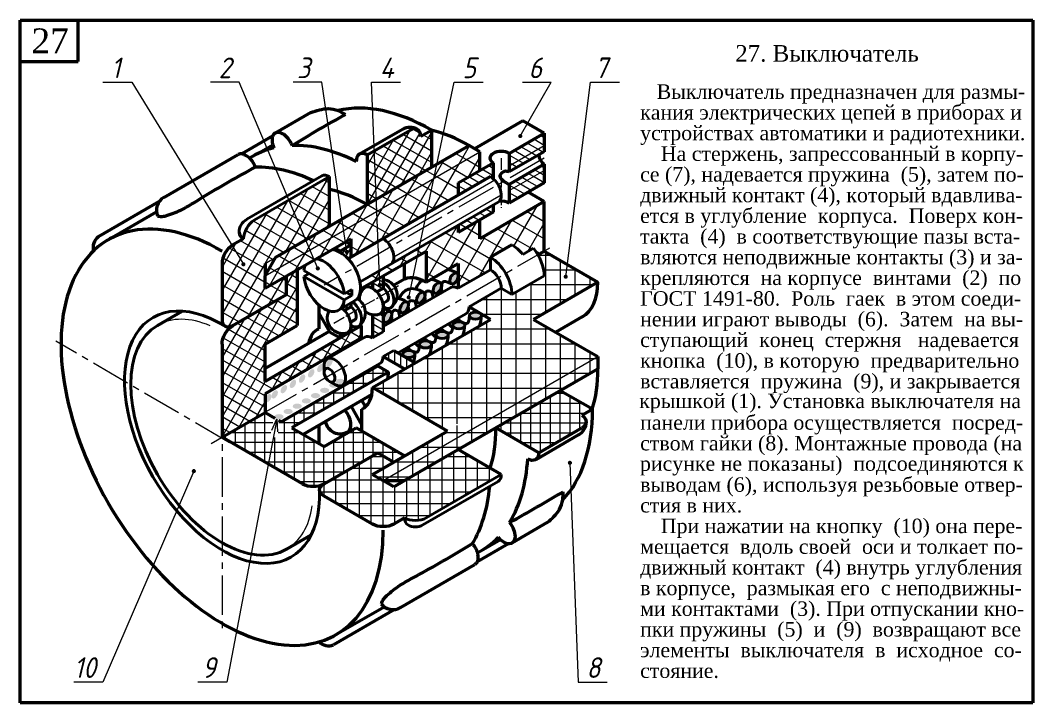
# Model space of a CAD drawing. Header units: millimetres. Extents: x -255 to 513, y 132 to 472.
# Drawn here: x -255 to -10, y 132 to 297 of the extents above; entities that cross this region are included whole.
import ezdxf

# ---------------------------------------------------------------- set-up
doc = ezdxf.new("R2010")
doc.units = ezdxf.units.MM
doc.header["$LTSCALE"] = 0.5
doc.linetypes.add('CENTER2', pattern=[28.575, 19.05, -3.175, 3.175, -3.175])
doc.styles.get("Standard").update_dxf_attribs({"font": 'isocpeui.ttf', "width": 0.9})
doc.styles.add('стиль1', font='TIMES.TTF')

msp = doc.modelspace()

# ---------------------------------------------------------------- hatches: boundary and pattern name
at = {"lineweight": -3}
h = msp.add_hatch(dxfattribs=at)
h.set_pattern_fill('ANSI37', scale=0.75, angle=105, style=0)
h.set_pattern_definition([(150, (-310.084, 68.6938), (-1.190625, -2.062223), []), (240, (-310.084, 68.6938), (2.062223, -1.190625), [])])
edge = h.paths.add_edge_path()
edge.add_line((-158.1, 259.94), (-155.5, 261.44))
edge.add_line((-155.5, 261.44), (-155.5, 270.44))
edge.add_line((-155.5, 270.44), (-158.1, 268.94))
edge.add_ellipse((-160.69, 267.44), major_axis=(-1.84, -3.18), ratio=0.57735, start_angle=135, end_angle=225)
edge.add_line((-160.69, 270.44), (-171.09, 264.44))
edge.add_line((-171.09, 264.44), (-171.09, 252.44))
edge.add_line((-171.09, 252.44), (-158.1, 259.94))
h = msp.add_hatch(dxfattribs=at)
h.set_pattern_fill('ANSI37', scale=0.9, angle=15, style=0)
h.set_pattern_definition([(60, (-310.084, 68.6938), (-2.474668, 1.42875), []), (150, (-310.084, 68.6938), (-1.42875, -2.474668), [])])
edge = h.paths.add_edge_path()
edge.add_line((-193.17, 239.69), (-180.18, 247.19))
edge.add_line((-180.18, 247.19), (-180.18, 259.19))
edge.add_line((-180.18, 259.19), (-198.37, 248.69))
edge.add_ellipse((-198.37, 245.69), major_axis=(-1.84, -3.18), ratio=0.57735, start_angle=225, end_angle=315)
edge.add_line((-200.96, 244.19), (-203.56, 242.69))
edge.add_ellipse((-203.56, 239.69), major_axis=(-1.84, -3.18), ratio=0.57735, start_angle=225, end_angle=315)
edge.add_line((-206.16, 238.19), (-206.16, 224.69))
edge.add_ellipse((-203.56, 226.19), major_axis=(-1.84, -3.18), ratio=0.57735, start_angle=315, end_angle=405)
edge.add_line((-203.56, 223.19), (-190.57, 230.69))
edge.add_line((-190.57, 230.69), (-190.57, 235.19))
edge.add_line((-190.57, 235.19), (-195.77, 232.19))
edge.add_line((-195.77, 232.19), (-195.77, 235.19))
edge.add_line((-195.77, 235.19), (-195.77, 238.19))
edge.add_line((-195.77, 238.19), (-193.17, 239.69))
h = msp.add_hatch(dxfattribs=at)
h.set_pattern_fill('ANSI37', scale=0.75, angle=15, style=0)
h.set_pattern_definition([(60, (-310.084, 68.6938), (-2.062223, 1.190625), []), (150, (-310.084, 68.6938), (-1.190625, -2.062223), [])])
edge = h.paths.add_edge_path()
edge.add_line((-195.77, 202.19), (-195.77, 206.69))
edge.add_line((-195.77, 206.69), (-172.39, 220.19))
edge.add_line((-172.39, 220.19), (-172.39, 223.19))
edge.add_line((-172.39, 223.19), (-195.77, 209.69))
edge.add_line((-195.77, 209.69), (-195.77, 218.69))
edge.add_line((-195.77, 218.69), (-187.97, 223.19))
edge.add_line((-187.97, 223.19), (-187.97, 236.69))
edge.add_line((-187.97, 236.69), (-190.57, 235.19))
edge.add_line((-190.57, 235.19), (-190.57, 230.69))
edge.add_line((-190.57, 230.69), (-203.56, 223.19))
edge.add_ellipse((-203.56, 220.19), major_axis=(-1.84, -3.18), ratio=0.57735, start_angle=225, end_angle=315)
edge.add_line((-206.16, 218.69), (-206.16, 196.19))
edge.add_line((-206.16, 196.19), (-195.77, 202.19))
h = msp.add_hatch(color=7)
edge = h.paths.add_edge_path()
edge.add_ellipse((-166.15, 225.29), major_axis=(-0.73, -1.27), ratio=0.57735, start_angle=0, end_angle=360)
edge = h.paths.add_edge_path()
edge.add_ellipse((-162.12, 227.62), major_axis=(-0.73, -1.27), ratio=0.57735, start_angle=0, end_angle=360)
edge = h.paths.add_edge_path()
edge.add_ellipse((-158.1, 229.94), major_axis=(-0.73, -1.27), ratio=0.57735, start_angle=0, end_angle=360)
edge = h.paths.add_edge_path()
edge.add_ellipse((-154.07, 232.27), major_axis=(-0.73, -1.27), ratio=0.57735, start_angle=0, end_angle=360)
edge = h.paths.add_edge_path()
edge.add_ellipse((-150.04, 234.59), major_axis=(-0.73, -1.27), ratio=0.57735, start_angle=0, end_angle=360)
edge = h.paths.add_edge_path()
edge.add_ellipse((-144.85, 225.59), major_axis=(-1.47, 0), ratio=0.57735, start_angle=0, end_angle=360, ccw=False)
edge = h.paths.add_edge_path()
edge.add_ellipse((-148.87, 223.27), major_axis=(-1.47, 0), ratio=0.57735, start_angle=0, end_angle=360, ccw=False)
edge = h.paths.add_edge_path()
edge.add_ellipse((-152.9, 220.94), major_axis=(-1.47, 0), ratio=0.57735, start_angle=0, end_angle=360, ccw=False)
edge = h.paths.add_edge_path()
edge.add_ellipse((-156.93, 218.62), major_axis=(-1.47, 0), ratio=0.57735, start_angle=0, end_angle=360, ccw=False)
edge = h.paths.add_edge_path()
edge.add_ellipse((-160.95, 216.29), major_axis=(-1.47, 0), ratio=0.57735, start_angle=0, end_angle=360, ccw=False)
h = msp.add_hatch(dxfattribs=at)
h.set_pattern_fill('ANSI31', scale=0.45, angle=45, style=0)
h.set_pattern_definition([(90, (-310.084, 68.6938), (-1.42875, 2e-16), [])])
h.paths.add_polyline_path([(-161.99, 212.69), (-159.4, 214.19), (-164.59, 217.19), (-167.19, 215.69)])
h = msp.add_hatch(color=7)
edge = h.paths.add_edge_path()
edge.add_ellipse((-180.18, 214.19), major_axis=(-0.551, -0.955), ratio=0.57735, start_angle=0, end_angle=360)
edge = h.paths.add_edge_path()
edge.add_ellipse((-182.39, 212.92), major_axis=(-0.551, -0.955), ratio=0.57735, start_angle=0, end_angle=360)
edge = h.paths.add_edge_path()
edge.add_ellipse((-184.6, 211.64), major_axis=(-0.551, -0.955), ratio=0.57735, start_angle=0, end_angle=360)
edge = h.paths.add_edge_path()
edge.add_ellipse((-186.81, 210.37), major_axis=(-0.551, -0.955), ratio=0.57735, start_angle=0, end_angle=360)
edge = h.paths.add_edge_path()
edge.add_ellipse((-189.01, 209.09), major_axis=(-0.551, -0.955), ratio=0.57735, start_angle=0, end_angle=360)
edge = h.paths.add_edge_path()
edge.add_ellipse((-191.22, 207.82), major_axis=(-0.551, -0.955), ratio=0.57735, start_angle=0, end_angle=360)
edge = h.paths.add_edge_path()
edge.add_ellipse((-193.43, 206.54), major_axis=(-0.551, -0.955), ratio=0.57735, start_angle=0, end_angle=360)
edge = h.paths.add_edge_path()
edge.add_ellipse((-194.99, 205.64), major_axis=(-0.551, -0.955), ratio=0.57735, start_angle=0, end_angle=360)
edge = h.paths.add_edge_path()
edge.add_ellipse((-181.35, 207.52), major_axis=(-1.1, 0), ratio=0.57735, start_angle=0, end_angle=360, ccw=False)
edge = h.paths.add_edge_path()
edge.add_ellipse((-179.14, 208.79), major_axis=(-1.1, 0), ratio=0.57735, start_angle=0, end_angle=360, ccw=False)
edge = h.paths.add_edge_path()
edge.add_ellipse((-177.58, 209.69), major_axis=(-1.1, 0), ratio=0.57735, start_angle=0, end_angle=360, ccw=False)
edge = h.paths.add_edge_path()
edge.add_ellipse((-183.56, 206.24), major_axis=(-1.1, 0), ratio=0.57735, start_angle=0, end_angle=360, ccw=False)
edge = h.paths.add_edge_path()
edge.add_ellipse((-185.77, 204.97), major_axis=(-1.1, 0), ratio=0.57735, start_angle=0, end_angle=360, ccw=False)
edge = h.paths.add_edge_path()
edge.add_ellipse((-187.97, 203.69), major_axis=(-1.1, 0), ratio=0.57735, start_angle=0, end_angle=360, ccw=False)
edge = h.paths.add_edge_path()
edge.add_ellipse((-190.18, 202.42), major_axis=(-1.1, 0), ratio=0.57735, start_angle=0, end_angle=360, ccw=False)
edge = h.paths.add_edge_path()
edge.add_ellipse((-192.39, 201.14), major_axis=(-1.1, 0), ratio=0.57735, start_angle=0, end_angle=360, ccw=False)
h = msp.add_hatch(dxfattribs=at)
h.set_pattern_fill('ANSI37', scale=0.75, angle=135, style=0)
h.set_pattern_definition([(180, (-310.084, 68.6938), (-5e-16, -2.38125), []), (270, (-310.084, 68.6938), (2.38125, -5e-16), [])])
edge = h.paths.add_edge_path()
edge.add_ellipse((-121.72, 199.94), major_axis=(-3.67, 0), ratio=0.57735, start_angle=135, end_angle=225)
edge.add_line((-119.13, 201.44), (-116.53, 202.94))
edge.add_line((-116.53, 202.94), (-124.32, 207.44))
edge.add_line((-124.32, 207.44), (-139.91, 198.44))
edge.add_line((-139.91, 198.44), (-129.52, 192.44))
edge.add_line((-129.52, 192.44), (-119.13, 198.44))
h = msp.add_hatch(dxfattribs=at)
h.set_pattern_fill('ANSI37', scale=0.9, angle=135, style=0)
h.set_pattern_definition([(180, (-310.084, 68.6938), (-5e-16, -2.8575), []), (270, (-310.084, 68.6938), (2.8575, -5e-16), [])])
edge = h.paths.add_edge_path()
edge.add_line((-138.61, 187.19), (-149, 193.19))
edge.add_line((-149, 193.19), (-161.99, 185.69))
edge.add_line((-161.99, 185.69), (-164.59, 184.19))
edge.add_line((-164.59, 184.19), (-167.19, 185.69))
edge.add_line((-167.19, 185.69), (-169.79, 187.19))
edge.add_line((-169.79, 187.19), (-164.59, 190.19))
edge.add_line((-164.59, 190.19), (-168.49, 192.44))
edge.add_line((-168.49, 192.44), (-181.48, 184.94))
edge.add_ellipse((-178.88, 183.44), major_axis=(-3.67, 0), ratio=0.57735, start_angle=-45, end_angle=45)
edge.add_line((-181.48, 181.94), (-169.79, 175.19))
edge.add_ellipse((-167.19, 176.69), major_axis=(-3.67, 0), ratio=0.57735, start_angle=45, end_angle=135)
edge.add_line((-164.59, 175.19), (-161.99, 176.69))
edge.add_ellipse((-159.4, 178.19), major_axis=(-3.67, 0), ratio=0.57735, start_angle=45, end_angle=135)
edge.add_line((-156.8, 176.69), (-138.61, 187.19))

# ---------------------------------------------------------------- linework, layer by layer
at = {"color": 7, "lineweight": 60}
for p, q in [((-255, 132), (-255, 297)), ((-255, 297), (-10, 297)), ((-241, 287), (-241, 297)), ((-10, 297), (-10, 132)), ((-255, 287), (-241, 287)), ((-184.7, 274.67), (-193.3, 269.74)), ((-133.41, 272.69), (-145.11, 265.94)), ((-128.22, 269.69), (-133.41, 272.69)), ((-162.53, 270.63), (-172.92, 264.63)), ((-171.09, 264.44), (-160.69, 270.44)), ((-158.1, 268.94), (-155.5, 270.44)), ((-155.5, 270.44), (-155.5, 261.44)), ((-136.66, 264.82), (-128.22, 269.69)), ((-128.22, 269.69), (-128.22, 265.19)), ((-197.81, 264.62), (-193.9, 266.89)), ((-193.17, 239.69), (-146.41, 266.69)), ((-143.81, 265.19), (-146.41, 266.69)), ((-143.81, 260.69), (-143.81, 265.19)), ((-128.22, 265.19), (-136.66, 260.32)), ((-136.66, 264.82), (-136.66, 260.32)), ((-220.24, 254.17), (-202.23, 264.56)), ((-171.09, 264.44), (-171.09, 252.44)), ((-149, 257.69), (-140.56, 262.57)), ((-140.56, 262.57), (-140.56, 258.72)), ((-128.22, 262.19), (-136.66, 257.32)), ((-128.22, 262.19), (-128.22, 257.69)), ((-180.18, 247.19), (-180.18, 259.19)), ((-141.21, 259.19), (-175.64, 239.31)), ((-149, 257.69), (-149, 254.69)), ((-128.22, 257.69), (-136.66, 252.82)), ((-136.66, 257.32), (-136.66, 252.82)), ((-128.22, 253.19), (-132.12, 255.44)), ((-128.22, 253.19), (-143.81, 244.19)), ((-128.22, 241.19), (-128.22, 253.19)), ((-233.72, 243.92), (-222.04, 250.67)), ((-140.56, 250.57), (-149, 245.69)), ((-140.56, 252.33), (-140.56, 250.57)), ((-149, 247.45), (-149, 245.69)), ((-143.81, 244.19), (-143.81, 248.69)), ((-200.96, 244.19), (-203.56, 242.69)), ((-195.77, 232.19), (-174.98, 244.19)), ((-177.58, 241.19), (-174.98, 242.69)), ((-174.98, 242.69), (-176.28, 243.44)), ((-174.98, 244.19), (-174.98, 242.69)), ((-174.98, 242.69), (-174.98, 239.69)), ((-136.01, 242.69), (-141.21, 239.69)), ((-177.58, 241.19), (-178.88, 241.94)), ((-177.58, 241.19), (-177.58, 240.89)), ((-172.65, 232.04), (-156.8, 241.19)), ((-156.8, 241.19), (-156.8, 233.69)), ((-129.74, 240.32), (-128.22, 241.19)), ((-128.22, 241.19), (-115.23, 233.69)), ((-206.16, 238.19), (-206.16, 224.69)), ((-195.77, 235.19), (-193.17, 239.69)), ((-195.77, 238.19), (-195.77, 235.19)), ((-161.99, 234.4), (-161.99, 238.19)), ((-156.8, 233.69), (-149, 238.19)), ((-149, 238.19), (-149, 232.19)), ((-190.57, 235.19), (-187.97, 236.69)), ((-187.97, 236.69), (-187.97, 223.19)), ((-136.01, 236.69), (-136.01, 236.69)), ((-195.77, 232.19), (-195.77, 235.19)), ((-190.57, 230.69), (-190.57, 235.19)), ((-169.79, 233.69), (-169.79, 232.19)), ((-167.19, 235.19), (-167.19, 232.19)), ((-161.99, 234.4), (-164.67, 232.86)), ((-115.23, 233.69), (-130.82, 224.69)), ((-203.56, 223.19), (-190.57, 230.69)), ((-168.72, 231.31), (-167.19, 232.19)), ((-182.78, 228.19), (-182.78, 226.19)), ((-174.98, 228.63), (-174.98, 227.69)), ((-167.19, 228.57), (-167.19, 221.69)), ((-221.78, 223.24), (-215.86, 226.66)), ((-182.78, 226.19), (-180.18, 221.69)), ((-182.78, 226.19), (-182.78, 222.4)), ((-176.51, 226.81), (-174.98, 227.69)), ((-169.79, 225.83), (-169.79, 220.19)), ((-141.21, 224.69), (-146.41, 227.69)), ((-195.77, 218.69), (-187.97, 223.19)), ((-172.39, 223.19), (-195.77, 209.69)), ((-174.98, 223.19), (-174.98, 221.69)), ((-172.39, 220.19), (-172.39, 223.19)), ((-169.79, 208.19), (-141.21, 224.69)), ((-130.82, 224.69), (-115.23, 215.69)), ((-119.03, 225.28), (-125.44, 221.59)), ((-180.23, 221.77), (-195.77, 212.8)), ((-180.18, 221.69), (-177.58, 220.19)), ((-177.58, 221.33), (-177.58, 220.19)), ((-206.16, 218.69), (-206.16, 196.19)), ((-172.39, 220.19), (-195.77, 206.69)), ((-195.77, 209.69), (-195.77, 218.69)), ((-167.19, 215.69), (-161.99, 212.69)), ((-164.59, 217.19), (-159.4, 214.19)), ((-115.23, 215.69), (-115.23, 212.69)), ((-191.87, 199.94), (-168.49, 213.44)), ((-168.49, 213.44), (-165.89, 211.94)), ((-165.89, 211.94), (-189.27, 198.44)), ((-161.99, 185.69), (-115.23, 212.69)), ((-195.77, 206.69), (-195.77, 202.19)), ((-169.94, 206.5), (-186.58, 196.89)), ((-151.6, 197.69), (-169.79, 208.19)), ((-116.53, 202.94), (-124.32, 207.44)), ((-174.94, 203.61), (-172.39, 199.19)), ((-171.46, 203.59), (-172.34, 205.11)), ((-206.16, 196.19), (-195.77, 202.19)), ((-195.77, 202.19), (-193.4, 200.83)), ((-172.39, 202.99), (-172.39, 197.69)), ((-116.53, 202.94), (-119.13, 201.44)), ((-192.52, 200.32), (-191.87, 199.94)), ((-182.78, 199.09), (-182.78, 194.69)), ((-186.68, 184.94), (-206.16, 196.19)), ((-189.27, 198.44), (-181.48, 193.94)), ((-181.48, 193.94), (-173.69, 198.44)), ((-161.99, 191.69), (-173.69, 198.44)), ((-169.79, 187.19), (-151.6, 197.69)), ((-129.52, 192.44), (-139.91, 198.44)), ((-119.89, 196.76), (-130.28, 190.76)), ((-129.52, 192.44), (-119.13, 198.44)), ((-181.48, 184.94), (-168.49, 192.44)), ((-168.49, 192.44), (-164.59, 190.19)), ((-164.59, 190.19), (-161.99, 191.69)), ((-138.61, 187.19), (-149, 193.19)), ((-169.79, 187.19), (-167.19, 185.69)), ((-167.19, 185.69), (-161.99, 185.69)), ((-164.59, 184.19), (-167.19, 185.69)), ((-164.59, 184.19), (-161.99, 185.69)), ((-169.79, 175.19), (-181.48, 181.94)), ((-161.99, 176.69), (-164.59, 175.19)), ((-127.47, 175.54), (-136.04, 170.56)), ((-190.55, 169.15), (-184.63, 172.56)), ((-143.53, 168.71), (-138.79, 171.45)), ((-142.72, 169.21), (-138.8, 171.47)), ((-162.99, 155.02), (-144.99, 165.41)), ((-178.6, 148.46), (-166.93, 155.21)), ((-10, 132), (-255, 132))]:
    msp.add_line(p, q, dxfattribs=at)
at = {"color": 7, "lineweight": -3}
for p, q in [((-235, 282), (-228, 282)), ((-228, 282), (-201, 238)), ((-202, 282), (-209, 282)), ((-183, 237), (-202, 282)), ((-182, 282), (-189, 282)), ((-176, 241), (-182, 282)), ((-168, 233), (-170, 282)), ((-170, 282), (-163, 282)), ((-161, 230), (-150, 282)), ((-150, 282), (-143, 282)), ((-134, 269), (-126.5, 282)), ((-133.5, 282), (-126.5, 282)), ((-123, 235), (-117, 282)), ((-117, 282), (-110, 282)), ((-129.73, 265.82), (-132.33, 267.32)), ((-128.22, 266.76), (-130.76, 268.23)), ((-128.22, 268.57), (-129.19, 269.13)), ((-195.77, 235.19), (-143.81, 265.19)), ((-147.09, 263.3), (-149.69, 264.8)), ((-148.81, 262.31), (-146.31, 266.64)), ((-136.66, 261.82), (-128.22, 266.69)), ((-132.88, 264), (-135.48, 265.5)), ((-131.31, 264.91), (-133.9, 266.41)), ((-130.01, 264.16), (-131.31, 264.91)), ((-128.44, 265.07), (-129.73, 265.82)), ((-155.3, 251.06), (-148.81, 262.31)), ((-155, 258.73), (-152.4, 263.23)), ((-150.66, 261.24), (-153.26, 262.74)), ((-143.81, 261.4), (-147.09, 263.3)), ((-146.52, 259.13), (-143.81, 263.83)), ((-134.45, 263.1), (-136.66, 264.37)), ((-136.02, 262.19), (-136.66, 262.56)), ((-134.72, 261.44), (-136.02, 262.19)), ((-133.15, 262.35), (-134.45, 263.1)), ((-131.58, 263.25), (-132.88, 264)), ((-154.23, 259.17), (-156.83, 260.67)), ((-146.76, 258.99), (-150.66, 261.24)), ((-142.31, 258.56), (-144.91, 260.06)), ((-140.74, 259.47), (-143.33, 260.97)), ((-140.56, 261.18), (-141.76, 261.87)), ((-136.66, 255.82), (-128.22, 260.69)), ((-130.82, 259.19), (-132.12, 259.94)), ((-129.25, 260.1), (-130.55, 260.85)), ((-128.22, 259.5), (-129.25, 260.1)), ((-140.14, 258.31), (-166.12, 243.31)), ((-161.49, 247.48), (-155, 258.73)), ((-161.18, 255.16), (-158.58, 259.66)), ((-157.8, 257.11), (-160.4, 258.61)), ((-149, 256.16), (-154.23, 259.17)), ((-145.45, 256.74), (-148.05, 258.24)), ((-143.88, 257.65), (-146.48, 259.15)), ((-133.97, 257.37), (-135.27, 258.12)), ((-131.37, 255.87), (-133.97, 257.37)), ((-132.4, 258.28), (-133.7, 259.03)), ((-129.8, 256.78), (-132.4, 258.28)), ((-128.23, 257.69), (-130.82, 259.19)), ((-167.68, 243.91), (-161.18, 255.16)), ((-167.37, 251.59), (-164.77, 256.09)), ((-161.38, 255.05), (-163.97, 256.55)), ((-154.88, 251.3), (-161.38, 255.05)), ((-151.31, 253.36), (-157.8, 257.11)), ((-149.12, 254.63), (-149, 254.83)), ((-147.02, 255.84), (-149, 256.98)), ((-148.59, 254.93), (-149, 255.17)), ((-135.54, 256.47), (-136.66, 257.11)), ((-134.51, 254.06), (-136.66, 255.3)), ((-132.94, 254.97), (-135.54, 256.47)), ((-173.56, 248.02), (-170.96, 252.52)), ((-168.52, 250.93), (-171.12, 252.43)), ((-164.95, 252.99), (-167.55, 254.49)), ((-158.45, 249.24), (-164.95, 252.99)), ((-138.61, 254.69), (-164.59, 239.69)), ((-136.09, 253.15), (-136.66, 253.49)), ((-128.22, 252.4), (-128.9, 252.8)), ((-172.09, 248.86), (-174.69, 250.36)), ((-173.86, 240.34), (-167.37, 251.59)), ((-162.02, 247.18), (-168.52, 250.93)), ((-142.37, 249.52), (-143.89, 250.4)), ((-140.8, 250.43), (-142.32, 251.31)), ((-135.55, 242.4), (-129.87, 252.24)), ((-128.22, 248.28), (-132.47, 250.74)), ((-179.74, 244.45), (-177.14, 248.95)), ((-175.66, 246.8), (-178.26, 248.3)), ((-176.15, 243.52), (-173.56, 248.02)), ((-165.6, 245.11), (-172.09, 248.86)), ((-151.03, 237.02), (-144.54, 248.27)), ((-147.09, 246.8), (-148.61, 247.68)), ((-145.51, 247.71), (-147.04, 248.59)), ((-143.94, 248.62), (-145.47, 249.49)), ((-143.86, 235.17), (-136.06, 248.67)), ((-128.22, 244.16), (-136.05, 248.67)), ((-132.18, 241.1), (-128.22, 247.96)), ((-185.93, 240.88), (-183.33, 245.38)), ((-179.24, 244.74), (-181.83, 246.24)), ((-169.17, 243.05), (-175.66, 246.8)), ((-156.8, 234.18), (-149.2, 247.34)), ((-141.21, 239.28), (-152.18, 245.62)), ((-148.66, 245.89), (-149, 246.09)), ((-149, 233.39), (-142.25, 245.09)), ((-143.81, 244.91), (-147.09, 246.8)), ((-131.13, 241.71), (-139.62, 246.61)), ((-182.81, 242.68), (-185.41, 244.18)), ((-180.21, 241.18), (-182.81, 242.68)), ((-182.34, 239.95), (-179.74, 244.45)), ((-176.64, 243.24), (-179.24, 244.74)), ((-156.91, 241.13), (-155.39, 243.76)), ((-142.54, 235.93), (-155.75, 243.55)), ((-137.99, 241.55), (-143.19, 244.55)), ((-192.12, 237.3), (-189.52, 241.8)), ((-186.38, 240.61), (-188.98, 242.11)), ((-188.53, 236.38), (-185.93, 240.88)), ((-183.78, 239.11), (-186.38, 240.61)), ((-177, 240.52), (-176.13, 242.03)), ((-176.18, 239.85), (-174.98, 241.92)), ((-172.74, 240.99), (-174.98, 242.28)), ((-163.1, 237.56), (-161.58, 240.19)), ((-157.8, 240.61), (-159.32, 241.49)), ((-129.23, 240.61), (-130.34, 241.26)), ((-126.4, 240.14), (-129.64, 240.14)), ((-127.92, 241.02), (-127.92, 226.37)), ((-189.95, 238.55), (-192.55, 240.05)), ((-187.35, 237.05), (-189.95, 238.55)), ((-161.37, 238.55), (-162.9, 239.43)), ((-151.31, 236.86), (-156.8, 240.03)), ((-124.35, 238.96), (-124.35, 228.43)), ((-194.71, 232.8), (-192.12, 237.3)), ((-193.52, 236.49), (-194.65, 237.14)), ((-190.92, 234.99), (-193.52, 236.49)), ((-168.52, 234.43), (-170.04, 235.31)), ((-169.28, 233.98), (-167.76, 236.62)), ((-164.95, 236.49), (-166.47, 237.37)), ((-154.88, 234.8), (-156.8, 235.91)), ((-120.21, 236.57), (-128.34, 236.57)), ((-120.77, 236.9), (-120.77, 230.49)), ((-194.5, 232.93), (-195.77, 233.66)), ((-167.35, 232.1), (-169.79, 233.51)), ((-167.19, 233.66), (-168.52, 234.43)), ((-116.43, 233), (-132.02, 233)), ((-131.49, 233.3), (-131.49, 206.3)), ((-117.2, 234.83), (-117.2, 232.55)), ((-138.63, 232.18), (-138.63, 202.18)), ((-135.06, 231.24), (-135.06, 204.24)), ((-176.42, 226.87), (-175.61, 228.27)), ((-122.62, 229.43), (-143.4, 229.43)), ((-142.21, 230.12), (-142.21, 225.27)), ((-167.19, 225.41), (-168.1, 225.94)), ((-128.8, 225.86), (-143.22, 225.86)), ((-167.19, 223.76), (-169.79, 225.26)), ((-167.19, 222.11), (-169.79, 223.61)), ((-142.21, 224.12), (-142.21, 200.12)), ((-127.92, 223.02), (-127.92, 208.37)), ((-177.58, 220.66), (-177.22, 221.29)), ((-176.17, 221.01), (-175.93, 221.42)), ((-168.26, 221.08), (-169.79, 221.96)), ((-145.78, 222.06), (-145.78, 198.06)), ((-126.64, 222.28), (-145.38, 222.28)), ((-124.35, 220.96), (-124.35, 210.43)), ((-120.46, 218.71), (-151.57, 218.71)), ((-149.35, 219.99), (-149.35, 199.39)), ((-120.77, 218.9), (-120.77, 212.49)), ((-167.19, 185.69), (-115.23, 215.69)), ((-156.49, 215.87), (-156.49, 200.52)), ((-152.92, 217.93), (-152.92, 198.46)), ((-117.2, 216.83), (-117.2, 214.55)), ((-160.07, 213.81), (-160.07, 202.58)), ((-116.19, 215.14), (-157.76, 215.14)), ((-117.2, 214.55), (-117.2, 211.55)), ((-115.23, 215.14), (-116.19, 215.14)), ((-171.97, 208.43), (-171.97, 211.43)), ((-166.54, 211.57), (-171.74, 211.57)), ((-169.59, 209.81), (-169.59, 212.81)), ((-167.21, 211.18), (-167.21, 212.7)), ((-122.37, 211.57), (-163.94, 211.57)), ((-163.64, 211.74), (-163.64, 204.64)), ((-117.18, 211.57), (-122.37, 211.57)), ((-120.77, 212.49), (-120.77, 209.49)), ((-176.73, 205.68), (-176.73, 208.68)), ((-170.66, 209.19), (-175.86, 209.19)), ((-174.35, 207.06), (-174.35, 210.06)), ((-167.21, 209.68), (-167.21, 206.7)), ((-127.92, 208.37), (-127.92, 205.37)), ((-124.35, 210.43), (-124.35, 207.43)), ((-181.5, 202.93), (-181.5, 205.93)), ((-174.79, 206.81), (-179.99, 206.81)), ((-179.12, 204.31), (-179.12, 207.31)), ((-128.56, 208), (-169.45, 208)), ((-131.49, 206.3), (-131.49, 203.3)), ((-123.36, 208), (-128.56, 208)), ((-178.91, 204.43), (-184.11, 204.43)), ((-183.88, 201.56), (-183.88, 204.56)), ((-134.75, 204.43), (-163.26, 204.43)), ((-135.06, 204.24), (-135.06, 201.24)), ((-129.55, 204.43), (-134.75, 204.43)), ((-195.51, 202.04), (-196.03, 202.04)), ((-195.78, 190.2), (-195.78, 202.18)), ((-188.64, 198.81), (-188.64, 201.81)), ((-183.04, 202.04), (-188.23, 202.04)), ((-186.26, 200.18), (-186.26, 203.18)), ((-138.63, 202.18), (-138.63, 199.18)), ((-192.93, 200.56), (-205, 137)), ((-200.55, 192.95), (-200.55, 199.44)), ((-193.92, 199.66), (-200.15, 199.66)), ((-198.17, 191.58), (-198.17, 200.81)), ((-192.97, 200.57), (-194.21, 197.8)), ((-192.93, 200.56), (-192.74, 197.53)), ((-187.16, 199.66), (-192.46, 199.66)), ((-191.02, 187.45), (-191.02, 200.43)), ((-140.93, 200.85), (-157.07, 200.85)), ((-149.35, 198.99), (-149.35, 195.99)), ((-142.21, 200.12), (-142.21, 197.12)), ((-135.74, 200.85), (-140.93, 200.85)), ((-205.31, 195.7), (-205.31, 196.69)), ((-194.39, 197.28), (-204.28, 197.28)), ((-202.93, 194.33), (-202.93, 198.06)), ((-193.4, 188.83), (-193.4, 196.12)), ((-187.26, 197.28), (-192.58, 197.28)), ((-188.64, 186.08), (-188.64, 198.08)), ((-186.26, 184.74), (-186.26, 196.7)), ((-176.73, 187.68), (-176.73, 196.68)), ((-174.35, 189.06), (-174.35, 198.06)), ((-171.97, 190.43), (-171.97, 197.45)), ((-169.59, 191.81), (-169.59, 196.08)), ((-152.92, 196.93), (-152.92, 193.93)), ((-147.12, 197.28), (-152.32, 197.28)), ((-141.92, 197.28), (-147.12, 197.28)), ((-145.78, 198.06), (-145.78, 195.06)), ((-183.14, 194.9), (-203.92, 194.9)), ((-183.88, 184.33), (-183.88, 195.33)), ((-181.5, 184.93), (-181.5, 193.95)), ((-167.55, 194.9), (-179.82, 194.9)), ((-179.12, 186.31), (-179.12, 195.31)), ((-167.21, 191.7), (-167.21, 194.7)), ((-153.31, 193.71), (-158.5, 193.71)), ((-156.49, 194.87), (-156.49, 191.87)), ((-148.11, 193.71), (-153.31, 193.71)), ((-152.92, 193.93), (-152.92, 190.93)), ((-149.35, 195.99), (-149.35, 192.99)), ((-163.42, 192.52), (-199.8, 192.52)), ((-164.83, 190.33), (-164.83, 193.33)), ((-160.07, 192.81), (-160.07, 189.81)), ((-156.49, 191.87), (-156.49, 188.87)), ((-172.48, 190.14), (-195.67, 190.14)), ((-167.21, 188.68), (-167.21, 185.7)), ((-159.49, 190.14), (-164.69, 190.14)), ((-163.64, 190.74), (-163.64, 187.74)), ((-160.07, 189.81), (-160.07, 186.81)), ((-154.3, 190.14), (-159.49, 190.14)), ((-122, 190), (-120, 137)), ((-213, 188), (-235, 137)), ((-176.61, 187.76), (-191.55, 187.76)), ((-165.68, 186.57), (-168.7, 186.57)), ((-160.48, 186.57), (-165.68, 186.57)), ((-163.64, 187.74), (-163.64, 185.69)), ((-180.73, 185.38), (-187.42, 185.38)), ((-235, 137), (-242, 137)), ((-205, 137), (-212, 137)), ((-120, 137), (-113, 137))]:
    msp.add_line(p, q, dxfattribs=at)
at = {"color": 7, "lineweight": 60, "extrusion": (0, 0.816497, 0.57735)}
for p, q in [((-193.89, 269.02), (-201.37, 264.7)), ((-221.35, 253.17), (-236.14, 244.63))]:
    msp.add_line(p, q, dxfattribs=at)
at = {"color": 7, "linetype": 'CENTER2', "lineweight": -3}
for p, q in [((-128.22, 263.69), (-181.48, 232.94)), ((-208.8, 194.67), (-126.84, 241.99)), ((-204.35, 194.87), (-246.42, 219.44)), ((-206.16, 205.63), (-206.16, 149.01))]:
    msp.add_line(p, q, dxfattribs=at)
at = {"color": 7, "linetype": 'CENTER2', "lineweight": -3, "ltscale": 0.3}
for p, q in [((-138.61, 263.69), (-138.61, 251.69)), ((-179.1, 223.8), (-163.44, 232.84))]:
    msp.add_line(p, q, dxfattribs=at)
at = {"color": 7}
for p, q in [((-171.09, 252.44), (-158.1, 259.94)), ((-136.29, 260.53), (-136.66, 260.74)), ((-128.22, 261.31), (-128.98, 261.75)), ((-141.21, 259.19), (-140.56, 259.57)), ((-140.56, 259.36), (-140.74, 259.47)), ((-195.77, 238.19), (-193.17, 239.69)), ((-175.1, 239.63), (-174.98, 239.83)), ((-146.11, 233.86), (-149, 235.53)), ((-169.69, 220.25), (-169.79, 220.31)), ((-171.67, 197.28), (-175.7, 197.28)), ((-162.45, 191.43), (-162.45, 191.96))]:
    msp.add_line(p, q, dxfattribs=at)
at = {"color": 7, "lineweight": 50}
for p, q in [((-182.02, 259.38), (-200.2, 248.88)), ((-198.37, 248.69), (-180.18, 259.19)), ((-139.37, 253.01), (-172.78, 233.73)), ((-133.41, 240.39), (-130.82, 241.89)), ((-141.21, 239.69), (-141.21, 236.69)), ((-176.59, 230.87), (-186.37, 236.52)), ((-186.37, 235.02), (-185.07, 235.77)), ((-141.21, 236.69), (-149, 232.19)), ((-176.59, 229.37), (-186.37, 235.02)), ((-136.01, 230.69), (-128.22, 235.19)), ((-176.59, 230.87), (-174.77, 231.92)), ((-174.77, 230.42), (-176.59, 229.37)), ((-174.77, 230.42), (-176.07, 231.17)), ((-174.77, 231.92), (-174.77, 230.42)), ((-167.19, 222.94), (-150.84, 232.38)), ((-146.41, 227.69), (-138.61, 232.19)), ((-138.61, 232.19), (-136.01, 230.69)), ((-177.99, 226.9), (-174.09, 229.15)), ((-166.27, 229.1), (-167.28, 228.52)), ((-163.52, 216.57), (-147.17, 226.01)), ((-174.07, 224.6), (-175.07, 224.02)), ((-167.19, 221.69), (-169.79, 220.19)), ((-180.72, 215.13), (-171.63, 220.38)), ((-167.19, 215.69), (-164.59, 217.19)), ((-181.48, 213.44), (-181.48, 211.94)), ((-177.04, 208.76), (-167.95, 214.01)), ((-180.18, 209.69), (-178.88, 208.94)), ((-156.8, 176.69), (-138.61, 187.19)), ((-139.37, 185.51), (-157.56, 175.01))]:
    msp.add_line(p, q, dxfattribs=at)
at = {"color": 7, "lineweight": 60, "extrusion": (0.707107, -0.408248, 0.57735)}
for p, q in [((-136.96, 170.4), (-144.43, 166.09)), ((-164.41, 154.55), (-179.21, 146.01))]:
    msp.add_line(p, q, dxfattribs=at)
at = {"color": 7, "const_width": 0.5}
for points in [[(-134.25, 269, 1), (-133.75, 269, 1)], [(-176.25, 241, 1), (-175.75, 241, 1)], [(-201.25, 238, 1), (-200.75, 238, 1)], [(-183.25, 237, 1), (-182.75, 237, 1)], [(-123.25, 235, 1), (-122.75, 235, 1)], [(-168.25, 233, 1), (-167.75, 233, 1)], [(-161.25, 230, 1), (-160.75, 230, 1)], [(-122.25, 190, 1), (-121.75, 190, 1)], [(-213.25, 188, 1), (-212.75, 188, 1)]]:
    msp.add_lwpolyline(points, format="xyb", close=True, dxfattribs=at)
at = {"color": 7, "lineweight": 60}
for centre, radius, start, end in [((-160.69, 267.44), 3.67, 60, 120), ((-218.42, 251.02), 3.64, 120, 201.771), ((-234.15, 242.09), 3.22, 128.0997, 194.9772), ((-177.58, 200.69), 3.67, 190.8267, 300), ((-121.72, 199.94), 3.67, 300, 0), ((-164.81, 158.17), 3.64, 218.229, 300), ((-180.41, 149), 3.22, 225.0228, 291.9003)]:
    msp.add_arc(centre, radius, start, end, dxfattribs=at)
at = {"color": 7, "lineweight": 50}
for centre, radius, start, end in [((-198.37, 245.69), 3.67, 120, 180), ((-167.53, 230.58), 3.73, 313.8394, 86.5055), ((-169.17, 229.53), 3.76, 130.8233, 183.3225), ((-175.41, 226.27), 3.93, 312.7775, 60.1606), ((-176.96, 225.03), 3.76, 153.1187, 285.9712), ((-169.17, 229.53), 3.76, 231.8503, 285.9712), ((-159.4, 178.19), 3.67, 240, 300)]:
    msp.add_arc(centre, radius, start, end, dxfattribs=at)
at = {"color": 7, "lineweight": 60}
for centre, major_axis, ratio, start_param, end_param in [((-155.5, 225.44), (27.56, -47.73), 0.57735, 2.356194, 2.974064), ((-191.47, 266.55), (1.84, -3.18), 0.57735, 1.306105, 4.507143), ((-160.69, 267.44), (-1.84, -3.18), 0.57735, 2.356194, 3.926991), ((-146.37, 230.71), (-21.25, 38.33), 0.571529, -0.769211, -0.467649), ((-171.09, 216.44), (27.56, -47.73), 0.57735, 2.973311, 3.172902), ((-171.09, 216.44), (27.56, -47.73), 0.57735, 2.422874, 2.839937), ((-171.09, 261.44), (1.84, -3.18), 0.57735, 8.63938, 10.243516), ((-138.61, 263.69), (-2.76, 0), 0.57735, 3.926991, 7.068583), ((-128.22, 263.69), (0.92, -1.59), 0.57735, 3.926991, 5.497787), ((-180.18, 211.19), (27.56, -47.73), 0.57735, 2.455573, 2.836487), ((-171.09, 216.44), (22.05, -38.18), 0.57735, 2.356194, 2.652163), ((-138.61, 251.69), (-2.76, 0), 0.57735, 3.926991, 4.877383), ((-206.16, 196.19), (27.56, -47.73), 0.57735, 2.356194, 7.068583), ((-198.37, 245.69), (-3.67, 0), 0.57735, 0, 0.785398), ((-203.56, 239.69), (-1.84, -3.18), 0.57735, 3.926991, 5.497787), ((-156.8, 224.69), (5.51, -9.55), 0.57735, 2.356194, 3.197263), ((-128.22, 241.19), (9.19, -15.91), 0.57735, 6.283185, 7.068583), ((-203.56, 226.19), (-1.84, -3.18), 0.57735, 5.497787, 7.068583), ((-172.39, 215.69), (4.59, -7.95), 0.57735, 2.356194, 2.410672), ((-177.58, 212.69), (5.51, -9.55), 0.57735, 9.369107, 10.010464), ((-172.39, 215.69), (4.59, -7.95), 0.57735, 0.557599, 0.785398), ((-146.41, 230.69), (22.05, -38.18), 0.57735, 6.772615, 7.068583), ((-177.58, 212.69), (5.51, -9.55), 0.57735, 6.227515, 7.068583), ((-177.58, 200.69), (1.84, -3.18), 0.57735, 6.283185, 8.188619), ((-155.5, 225.44), (27.56, -47.73), 0.57735, 6.450714, 7.068583), ((-171.09, 216.44), (22.05, -38.18), 0.57735, 6.772615, 7.068583), ((-171.09, 216.44), (27.56, -47.73), 0.57735, 6.584841, 7.001904), ((-184.08, 186.44), (-3.67, 0), 0.57735, 0.785398, 2.356194), ((-180.18, 211.19), (27.56, -47.73), 0.57735, 6.588291, 6.969205), ((-171.09, 216.44), (27.56, -47.73), 0.57735, 6.251876, 6.451467)]:
    msp.add_ellipse(centre, major_axis=major_axis, ratio=ratio, start_param=start_param, end_param=end_param, dxfattribs=at)
at = {"color": 7, "lineweight": 50}
for centre, major_axis, ratio, start_param, end_param in [((-180.18, 256.19), (1.84, -3.18), 0.57735, 2.356194, 3.141593), ((-141.21, 256.19), (1.84, -3.18), 0.57735, 0, 2.356194), ((-198.37, 245.69), (-1.84, -3.18), 0.57735, 3.926991, 5.497787), ((-167.19, 241.19), (1.84, -3.18), 0.57735, 0, 2.356194), ((-136.01, 236.69), (3.67, -6.36), 0.57735, 8.115781, 8.63938), ((-177.58, 235.19), (3.49, -6.05), 0.57735, 6.283185, 9.049494), ((-133.41, 238.19), (3.67, -6.36), 0.57735, 7.068583, 8.115781), ((-181.48, 232.94), (3.49, -6.05), 0.57735, 3.516876, 3.795029), ((-181.48, 232.94), (3.49, -6.05), 0.57735, 7.200545, 9.049494), ((-141.21, 233.69), (3.67, -6.36), 0.57735, 7.068583, 8.63938), ((-149.44, 229), (-4.38, 7.33), 0.582765, -0.818176, -0.442438), ((-141.21, 233.69), (1.84, -3.18), 0.57735, 0.785398, 2.356194), ((-181.48, 232.94), (3.49, -6.05), 0.57735, 4.058952, 6.936622), ((-169.79, 229.19), (1.84, -3.18), 0.57735, 6.043253, 9.424778), ((-167.19, 230.69), (1.84, -3.18), 0.57735, 5.497787, 8.63938), ((-157.49, 224.35), (-4.25, 7.36), 0.578286, -0.805578, 0.493571), ((-153.47, 226.67), (4.25, -7.36), 0.57735, 3.111212, 3.634665), ((-153.47, 226.67), (-4.38, 7.33), 0.582763, -0.819032, -0.442432), ((-167.19, 230.69), (0.92, -1.59), 0.57735, 0, 2.356194), ((-149.44, 229), (4.25, -7.36), 0.57735, 4.092319, 4.271416), ((-149, 229.19), (1.84, -3.18), 0.57735, 8.63938, 9.424778), ((-206.16, 196.19), (-16.7, 28.96), 0.576778, -0.818951, 3.956531), ((-174.98, 226.19), (1.84, -3.18), 0.57735, 5.497787, 8.466431), ((-161.52, 222.02), (-4.27, 7.35), 0.579665, -0.809417, -0.395383), ((-153.47, 226.67), (4.25, -7.36), 0.57735, 4.092316, 4.271416), ((-177.58, 224.69), (1.84, -3.18), 0.57735, 6.043253, 8.466431), ((-174.98, 226.19), (0.92, -1.59), 0.57735, 0, 2.356194), ((-165.55, 219.7), (-4.45, 7.33), 0.583036, -0.82823, -0.535956), ((-157.49, 224.35), (4.25, -7.36), 0.57735, 4.092327, 4.271416), ((-149, 229.19), (1.84, -3.18), 0.57735, 6.283185, 7.068583), ((-149.44, 229), (-3.52, 8.1), 0.61149, 3.680564, 4.0299), ((-206.16, 196.19), (15.62, -27.05), 0.57735, 3.141593, 6.283185), ((-149.44, 229), (4.25, -7.36), 0.57735, 5.16555, 5.341063), ((-153.47, 226.67), (-3.59, 8.03), 0.609456, 3.66836, 4.024902), ((-169.79, 217.19), (1.84, -3.18), 0.57735, 2.356194, 3.141593), ((-153.47, 226.67), (4.25, -7.36), 0.57735, 5.16555, 5.341058), ((-157.49, 224.35), (-3.54, 8.08), 0.610926, 3.677085, 4.032074), ((-157.49, 224.35), (4.25, -7.36), 0.57735, 5.16555, 5.341066), ((-161.52, 222.02), (-3.52, 8.1), 0.611476, 3.680477, 4.031828), ((-169.79, 217.19), (1.84, -3.18), 0.57735, 0, 0.785398), ((-165.55, 219.7), (-2.6, 9.21), 0.597875, 3.944465, 4.172156), ((-178.88, 211.94), (1.84, -3.18), 0.57735, 7.853982, 10.210176), ((-180.18, 211.19), (0.92, -1.59), 0.57735, 1.570796, 5.530657), ((-180.18, 211.19), (0.92, -1.59), 0.57735, 5.531554, 7.853982), ((-178.88, 211.94), (1.84, -3.18), 0.57735, 5.497787, 7.853982)]:
    msp.add_ellipse(centre, major_axis=major_axis, ratio=ratio, start_param=start_param, end_param=end_param, dxfattribs=at)
for centre in [(-150.04, 234.59), (-154.07, 232.27), (-158.1, 229.94), (-162.12, 227.62), (-166.15, 225.29)]:
    msp.add_ellipse(centre, major_axis=(-0.73, -1.27), ratio=0.57735, dxfattribs=at)
at = {"color": 7, "lineweight": 50, "extrusion": (0, 0, -1)}
for centre in [(-144.85, 225.59), (-148.87, 223.27), (-152.9, 220.94), (-156.93, 218.62), (-160.95, 216.29)]:
    msp.add_ellipse(centre, major_axis=(-1.47, 0), ratio=0.57735, dxfattribs=at)
at = {"color": 7}
for start_param, end_param in [(2.485839, 3.141593), (6.283185, 6.909772)]:
    msp.add_ellipse((-206.16, 196.19), major_axis=(15.62, -27.05), ratio=0.57735, start_param=start_param, end_param=end_param, dxfattribs=at)
at = {"color": 7, "lineweight": 60, "extrusion": (0, 0, -1)}
for centre, major_axis, start_param, end_param in [((-203.56, 220.19), (-1.84, -3.18), 0.785398, 2.356194), ((-121.72, 199.94), (-3.67, 0), 2.356194, 3.926991), ((-132.12, 193.94), (-1.84, 3.18), 8.63938, 10.243516), ((-178.88, 183.44), (-3.67, 0), 5.497787, 7.068583), ((-167.19, 176.69), (-3.67, 0), 3.926991, 5.497787), ((-137.88, 173.74), (-1.84, 3.18), 1.306105, 4.507143)]:
    msp.add_ellipse(centre, major_axis=major_axis, ratio=0.57735, start_param=start_param, end_param=end_param, dxfattribs=at)
at = {"color": 7, "lineweight": 50, "extrusion": (0, 0, -1)}
for centre, major_axis, start_param, end_param in [((-141.21, 188.69), (-1.84, 3.18), 2.356194, 3.141593), ((-159.4, 178.19), (-3.67, 0), 3.926991, 5.497787), ((-159.4, 178.19), (-1.84, -3.18), 0, 0.785398)]:
    msp.add_ellipse(centre, major_axis=major_axis, ratio=0.57735, start_param=start_param, end_param=end_param, dxfattribs=at)
at = {"color": 7, "lineweight": 60}
for points in [[(-184.7, 274.67), (-180.51, 275.63), (-178.05, 275.15), (-176.32, 274.24)], [(-198.15, 261.52), (-198.71, 262.71), (-199.56, 263.71), (-200.56, 264.39), (-201.46, 264.71), (-202.23, 264.56)], [(-221.8, 249.67), (-220.3, 249.62), (-219.8, 249.74), (-216.16, 251.12), (-211.12, 254.03), (-198.15, 261.52)], [(-136.66, 260.32), (-137.87, 260.45), (-138.92, 259.37), (-138.03, 258.12), (-136.66, 257.32)], [(-127.47, 175.54), (-124.54, 178.7), (-123.73, 181.07), (-123.65, 183.02)], [(-167.67, 155.92), (-166.96, 157.24), (-166.61, 157.61), (-163.59, 160.07), (-158.55, 162.98), (-145.58, 170.47)], [(-145.58, 170.47), (-144.83, 169.39), (-144.39, 168.16), (-144.3, 166.94), (-144.47, 166.01), (-144.99, 165.41)]]:
    msp.add_spline(points, degree=3, dxfattribs=at)
for points in [[(-189.21, 266.75), (-184.96, 269.34), (-180.65, 271.81), (-176.32, 274.24)], [(-136.59, 175.6), (-132.22, 177.98), (-127.92, 180.48), (-123.65, 183.02)]]:
    msp.add_open_spline(points, degree=3, dxfattribs=at)
at = {"color": 7, "lineweight": 50}
for points in [[(-150.78, 233.32), (-151.09, 233.49), (-151.6, 233.73), (-152.72, 234.08), (-153.17, 232.61), (-153.01, 231.72), (-152.87, 231.2)], [(-154.8, 231), (-155.11, 231.16), (-155.63, 231.41), (-156.74, 231.75), (-157.19, 230.28), (-157.04, 229.4), (-156.9, 228.88)], [(-158.83, 228.67), (-159.14, 228.84), (-159.66, 229.08), (-160.77, 229.43), (-161.22, 227.96), (-161.06, 227.07), (-160.93, 226.55)], [(-162.85, 226.34), (-163.17, 226.51), (-163.68, 226.76), (-164.8, 227.1), (-165.25, 225.63), (-165.09, 224.75), (-164.96, 224.23)], [(-146.32, 225.59), (-146.33, 225.24), (-146.37, 224.67), (-146.63, 223.54), (-148.13, 223.88), (-148.81, 224.46), (-149.2, 224.84)], [(-150.34, 223.27), (-150.35, 222.92), (-150.4, 222.35), (-150.66, 221.21), (-152.16, 221.55), (-152.84, 222.14), (-153.23, 222.51)], [(-154.37, 220.96), (-154.38, 220.59), (-154.42, 220.02), (-154.69, 218.89), (-156.18, 219.23), (-156.87, 219.81), (-157.25, 220.19)], [(-158.4, 218.62), (-158.41, 218.27), (-158.45, 217.7), (-158.71, 216.56), (-160.21, 216.9), (-160.9, 217.49), (-161.28, 217.86)]]:
    msp.add_open_spline(points, degree=3, knots=[0, 0, 0, 0, 0.531788, 1.185084, 1.893978, 3.0034, 3.0034, 3.0034, 3.0034], dxfattribs=at)

# ---------------------------------------------------------------- texts
at = {"color": 7, "lineweight": 60, "style": 'стиль1'}
msp.add_text('27', height=6, dxfattribs=at).set_placement((-252.3, 289.03))
at = {"color": 7, "style": 'стиль1'}
for s, height, p in [('27. Выключатель', 4, (-82, 287)), ('Выключатель предназначен для размы-', 3.5, (-101, 278)), ('кания электрических цепей в приборах и', 3.5, (-105, 273)), ('устройствах автоматики и радиотехники.', 3.5, (-105, 268)), ('На стержень, запрессованный в корпу-', 3.5, (-100, 263)), ('се (7), надевается пружина  (5), затем по-', 3.5, (-105, 258)), ('движный контакт (4), который вдавлива-', 3.5, (-105, 253)), ('ется в углубление  корпуса.  Поверх кон-', 3.5, (-105, 248)), ('такта  (4)  в соответствующие пазы вста-', 3.5, (-105, 243)), ('вляются неподвижные контакты (3) и за-', 3.5, (-105, 238)), ('крепляются  на корпусе  винтами  (2)  по', 3.5, (-105, 233)), ('ГОСТ 1491-80.  Роль  гаек  в этом соеди-', 3.5, (-105, 228)), ('нении играют выводы  (6).  Затем  на вы-', 3.5, (-105, 223)), ('ступающий  конец  стержня   надевается ', 3.5, (-105, 218)), ('кнопка  (10), в которую  предварительно', 3.5, (-105, 213)), ('вставляется  пружина  (9), и закрывается', 3.5, (-105, 208)), ('крышкой (1). Установка выключателя на', 3.5, (-105.22, 203.23)), ('панели прибора осуществляется  посред-', 3.5, (-105, 198)), ('ством гайки (8). Монтажные провода (на', 3.5, (-105, 193)), ('рисунке не показаны)  подсоединяются к', 3.5, (-105.04, 188.08)), ('выводам (6), используя резьбовые отвер-', 3.5, (-105, 183)), ('стия в них.', 3.5, (-105, 178)), ('При нажатии на кнопку  (10) она пере-', 3.5, (-100, 173)), ('мещается  вдоль своей  оси и толкает по-', 3.5, (-105, 168)), ('движный контакт  (4) внутрь углубления', 3.5, (-105, 163)), ('в корпусе,  размыкая его  с неподвижны-', 3.5, (-105, 158)), ('ми контактами  (3). При отпускании кно-', 3.5, (-105, 153)), ('пки пружины  (5)  и  (9)  возвращают все', 3.5, (-105, 148)), ('элементы  выключателя  в  исходное  со-', 3.5, (-105, 143)), ('стояние.', 3.5, (-105, 138))]:
    msp.add_text(s, height=height, dxfattribs=at).set_placement(p)
at = {"color": 7, "lineweight": -3, "width": 0.9}
for s, p in [('1', (-233, 283)), ('2', (-207, 283)), ('3', (-188, 283)), ('4', (-168, 283)), ('5', (-148, 283)), ('6', (-132, 283)), ('7', (-116, 283)), ('10', (-242, 138)), ('9', (-211, 138)), ('8', (-118, 138))]:
    msp.add_text(s, height=5, dxfattribs=at).set_placement(p)

doc.saveas('drawing.dxf')
